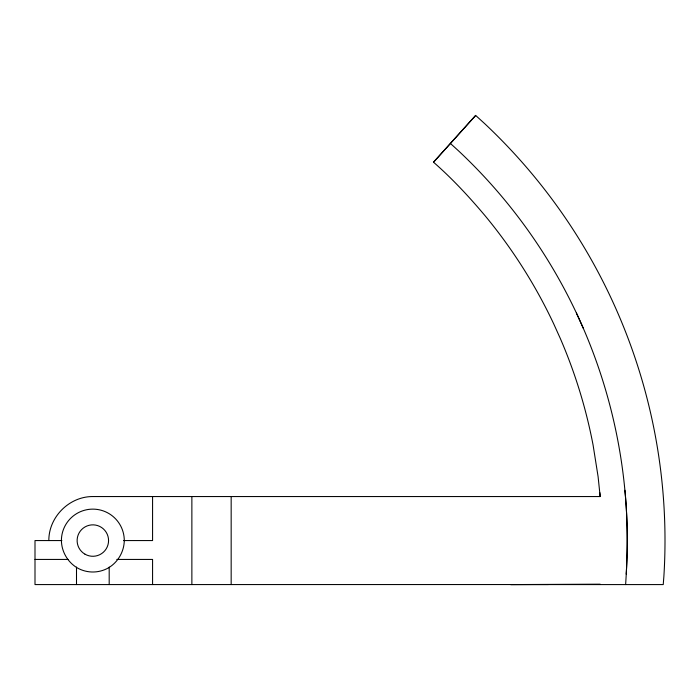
<?xml version="1.0" encoding="UTF-8"?>
<svg xmlns="http://www.w3.org/2000/svg" width="700" height="700" viewBox="0 0 700 700"><rect width="100%" height="100%" fill="white"/><g stroke="black" fill="none" stroke-linecap="round" stroke-linejoin="round"><path stroke-width="1.05" d="M48.834 540.566C48.685 517.011 69.291 496.405 92.846 496.554L600.163 496.554L598.106 476.735L593.101 445.139A509.276 509.276 0 0 0 560.236 338.31L553.648 323.733A509.276 509.276 0 0 0 485.249 215.941C469.245 196.91 452.261 178.596 433.519 162.207L475.65 115.421L484.514 123.489A572.154 572.154 0 0 1 663.871 576.494L663.233 584.579L625.625 584.579C627.699 553.192 627.97 521.622 624.899 490.271M433.519 162.207L475.65 115.421M600.163 584.185L510.668 584.579L625.625 584.579M61.889 540.566L35 540.566L35 584.579L548.389 584.544M123.594 540.566L152.574 540.566L152.574 496.554M35 559.431L68.031 559.431M116.786 559.431L152.574 559.431L152.574 584.579M450.38 143.43L458.684 150.99A534.424 534.424 0 0 1 626.22 574.122M576.406 313.023L583.319 328.317M599.856 492.642L600.101 496.554M231.166 496.554L231.166 584.579M191.87 496.554L191.87 584.579M109.191 567.087L109.191 584.579M76.501 567.087L76.501 584.579M124.285 540.566C124.093 551.635 118.055 562.1 108.561 567.796A31.439 31.439 0 0 1 77.123 567.796C67.629 562.1 61.591 551.635 61.408 540.566A31.439 31.439 0 0 1 92.846 509.127A31.439 31.439 0 0 1 124.285 540.566M84.989 554.181A15.715 15.715 0 0 0 108.561 540.566A15.715 15.715 0 0 0 84.989 526.951A15.715 15.715 0 0 0 84.989 554.181"/></g></svg>
